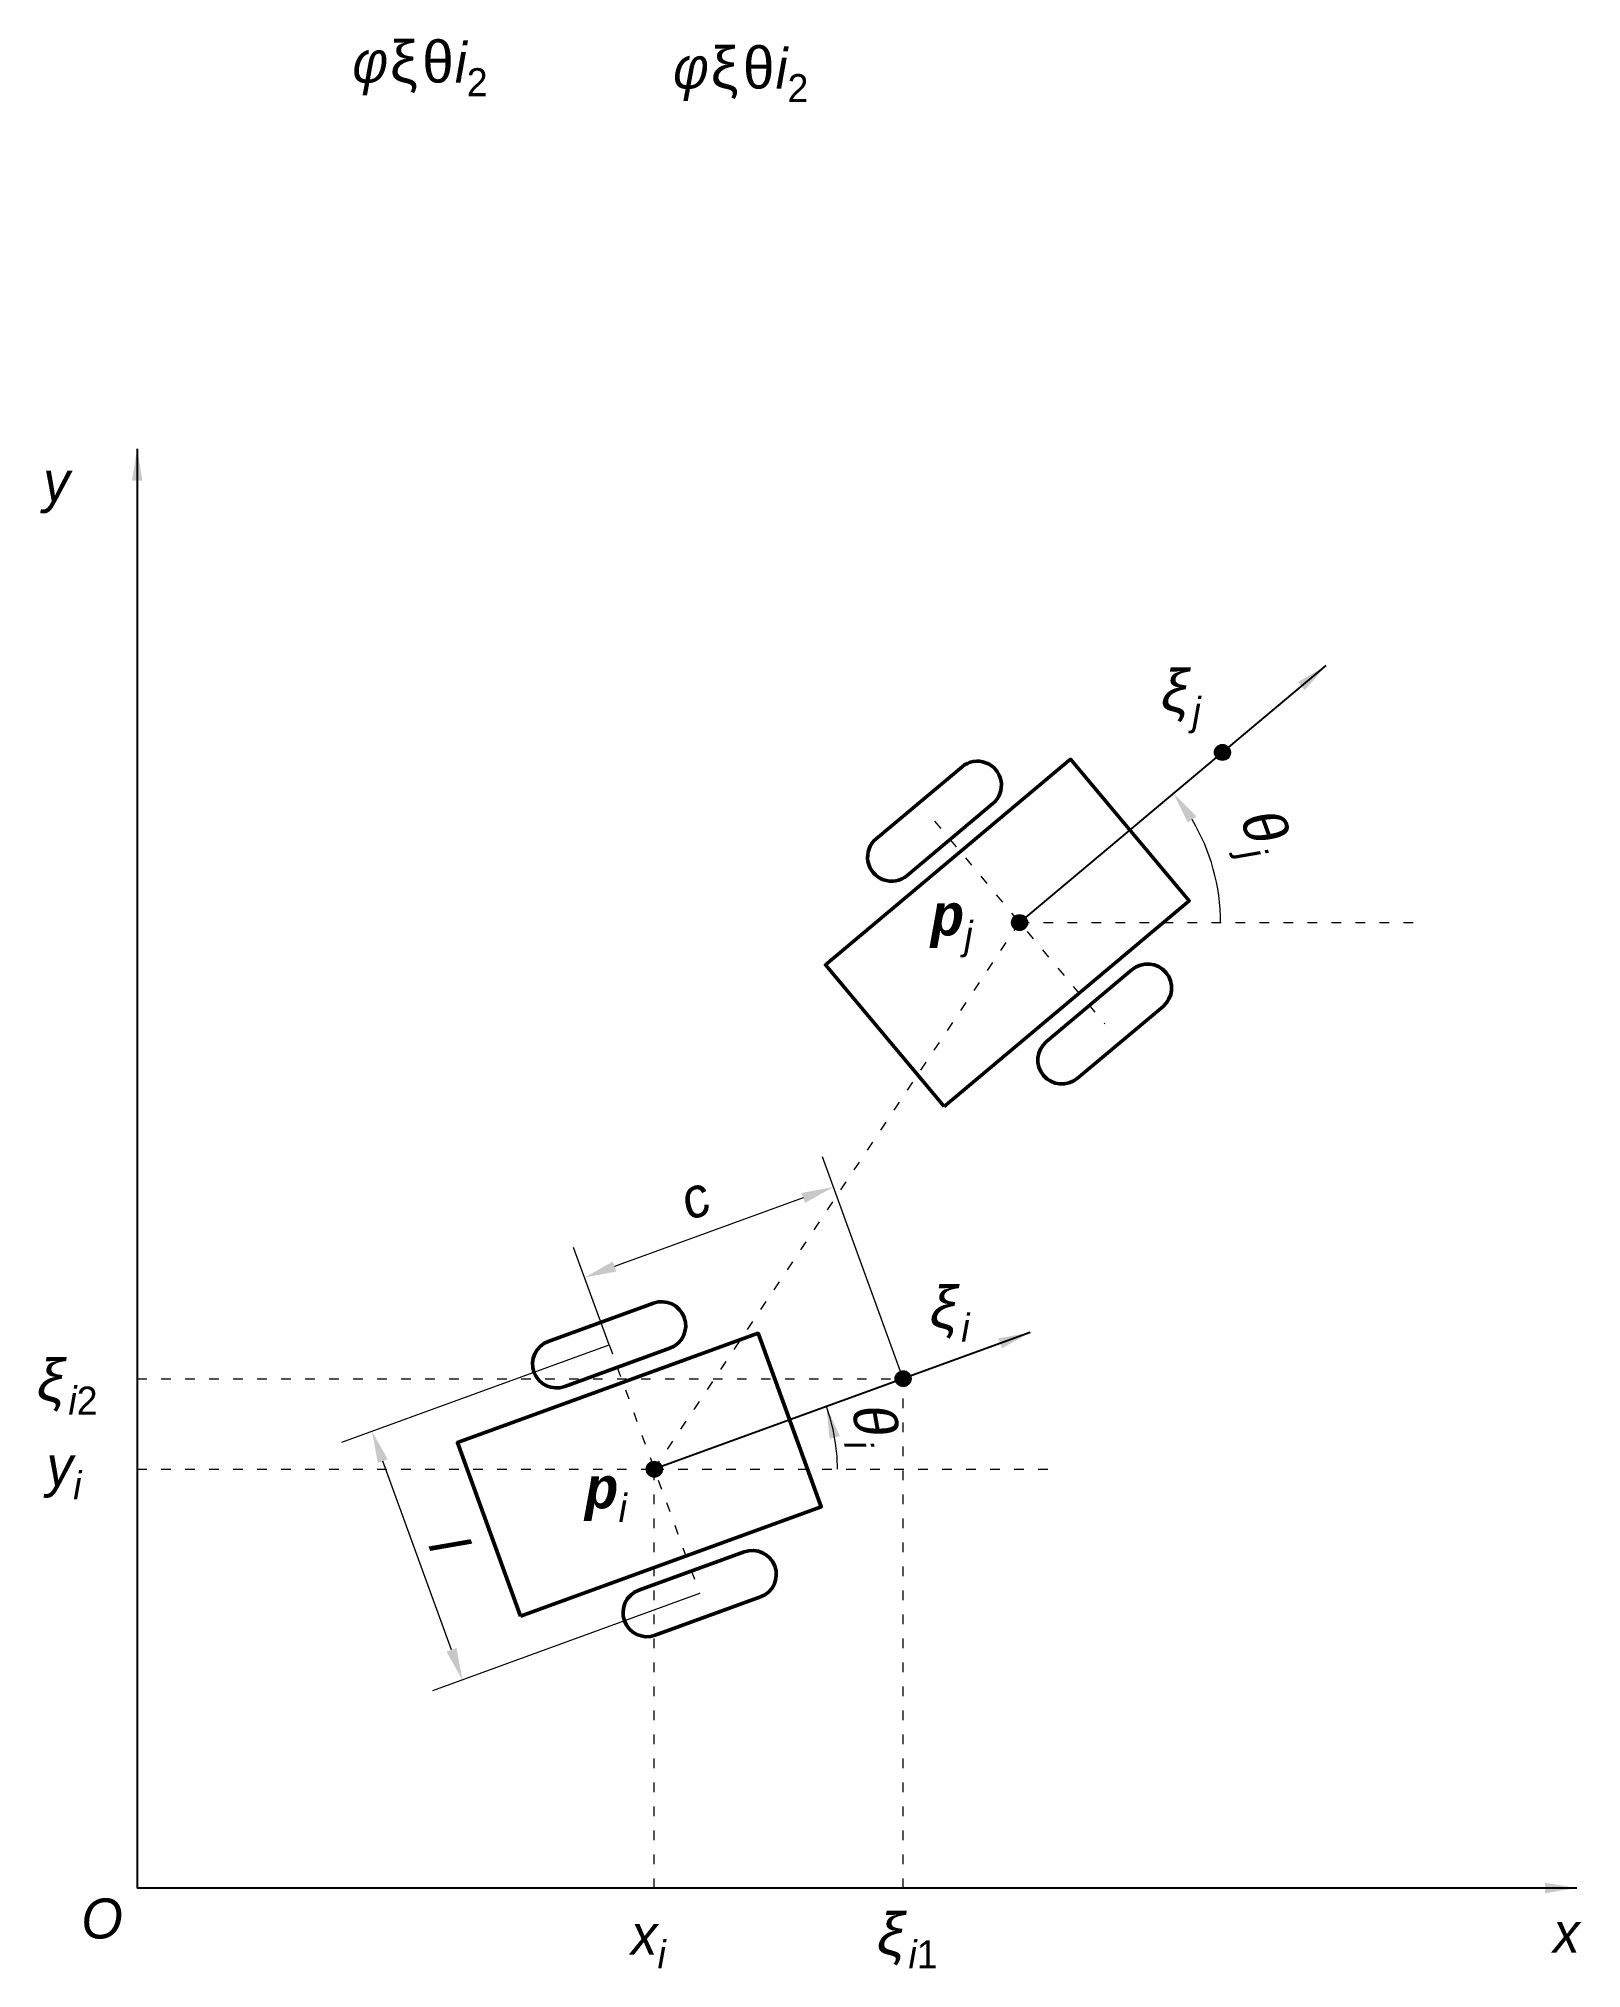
# Model space of a CAD drawing. Header units: inches. Extents: x -603 to 1326, y -441 to 1973.
import ezdxf

# ---------------------------------------------------------------- set-up
doc = ezdxf.new("R2010")
doc.units = ezdxf.units.IN
doc.header["$MEASUREMENT"] = 0
doc.linetypes.add('ACAD_ISO03W100', pattern=[30, 12, -18])
for name, color, linetype, lineweight in [('annotation', 7, 'ACAD_ISO03W100', 20), ('arrow', 7, 'Continuous', 20), ('object', 7, 'Continuous', 50)]:
    doc.layers.add(name, color=color, linetype=linetype, lineweight=lineweight)
doc.styles.get("Standard").update_dxf_attribs({"font": 'arial.ttf'})
doc.dimstyles.get("Standard").update_dxf_attribs({"dimtxt": 0.18, "dimasz": 0.18, "dimexe": 0.18, "dimexo": 0.0625, "dimgap": 0.09, "dimtad": 0, "dimtih": 1, "dimtoh": 1, "dimdec": 4, "dimzin": 0, "dimdsep": 46, "dimtxsty": 'Standard', "dimcen": 0.09, "dimadec": 0, "dimazin": 0, "dimtfac": 1, "dimtdec": 4, "dimtofl": 0, "dimtmove": 0, "dimatfit": 3, "dimfxl": 1, "dimtolj": 1, "dimtzin": 0, "dimarcsym": 0})

msp = doc.modelspace()

# ---------------------------------------------------------------- hatches: boundary and pattern name
at = {"layer": 'arrow'}
h = msp.add_hatch(color=256, dxfattribs=at)
h.dxf.hatch_style = 1
h.paths.add_polyline_path([(867.5, 1080.2, 1), (887.5, 1080.2, 1)])
h = msp.add_hatch(color=256, dxfattribs=at)
h.dxf.hatch_style = 1
h.paths.add_polyline_path([(613.9, 867.4, 1), (633.9, 867.4, 1)])
h = msp.add_hatch(color=256, dxfattribs=at)
h.dxf.hatch_style = 1
h.paths.add_polyline_path([(468.3, 297, 1), (488.3, 297, 1)])
h = msp.add_hatch(color=256, dxfattribs=at)
h.dxf.hatch_style = 1
h.paths.add_polyline_path([(157.2, 183.8, 1), (177.2, 183.8, 1)])

# ---------------------------------------------------------------- linework, layer by layer
at = {"layer": 'annotation'}
for p, q in [((517.5, 994.2), (730.3, 740.6)), ((167.2, 183.8), (623.9, 867.4)), ((623.9, 867.4), (1126.4, 867.4)), ((110.6, 339.3), (223.8, 28.3)), ((-479.4, 297), (478.3, 297)), ((478.3, -340), (478.3, 297)), ((-479.4, 183.8), (167.2, 183.8)), ((167.2, 183.8), (669.7, 183.8)), ((167.2, -340), (167.2, 183.8))]:
    msp.add_line(p, q, dxfattribs=at)
at = {"layer": 'arrow'}
for p, q in [((478.3, 297), (377.3, 574.3)), ((353.4, 523.1), (117.6, 437.2)), ((110.6, 339.3), (66.3, 461.1)), ((-223.5, 217.7), (110.6, 339.3)), ((-86.4, -42.1), (-172.3, 193.8)), ((223.8, 28.3), (-110.3, -93.4))]:
    msp.add_line(p, q, dxfattribs=at)
for centre in [(877.5, 1080.2), (623.9, 867.4), (478.3, 297), (167.2, 183.8)]:
    msp.add_circle(centre, 10, dxfattribs=at)
for centre, radius, end in [((623.9, 867.4), 251.2, 30.8676), ((167.2, 183.8), 228.9, 20)]:
    msp.add_arc(centre, radius, 0, end, dxfattribs=at)
for points in [[(834.1, 992.4), (816.4, 1028.9), (845, 1000.2)], [(351.1, 529.3), (355.7, 516.8), (391, 536.7)], [(119.8, 431), (115.3, 443.5), (80, 423.5)], [(386.3, 221.7), (382.3, 262.1), (399.1, 225.2)], [(-178.5, 191.5), (-166, 196.1), (-185.9, 231.4)], [(-80.1, -39.8), (-92.7, -44.4), (-72.7, -79.7)]]:
    msp.add_solid(points, dxfattribs=at)
at = {"layer": 'object'}
for points in [[(529.6, 637.5), (836, 894.6), (687.6, 1071.6), (381.1, 814.5)], [(0, 0), (375.9, 136.8), (296.9, 353.9), (-79, 217.1)]]:
    msp.add_lwpolyline(points, close=True, dxfattribs=at)
for points in [[(483.2, 926.2), (590.4, 1016.2, 1), (551.9, 1062.2), (444.6, 972.2, 1)], [(696, 672.6), (803.2, 762.6, 1), (764.6, 808.6), (657.4, 718.6, 1)], [(55.1, 287.2), (186.7, 335, 1), (166.1, 391.4), (34.6, 343.5, 1)], [(168.3, -23.9), (299.9, 24, 1), (279.4, 80.4), (147.8, 32.5, 1)]]:
    msp.add_lwpolyline(points, format="xyb", close=True, dxfattribs=at)

# ---------------------------------------------------------------- texts
at = {"layer": 'arrow', "char_height": 50, "width": 76.642, "attachment_point": 1}
for s, insert in [('\\A1;{\\fLucida Console|b0|i1|c0|p49;φ\\fLucida Console|b0|i0|c0|p49;ξθ\\fCMU Serif|b0|i1|c0|p2;i\\fCMU Serif|b0|i0|c0|p2;\\H0.7x;\\S^ 2;}', (-209.2, 1967.9)), ('\\A1;{\\fLucida Console|b0|i1|c0|p49;φ\\fLucida Console|b0|i0|c0|p49;ξθ\\fCMU Serif|b0|i1|c0|p2;i\\fCMU Serif|b0|i0|c0|p2;\\H0.7x;\\S^ 2;}', (191.8, 1960.5)), ('\\A1;{\\fCMU Serif|b0|i1|c0|p2;y}', (-596.9, 1444.1)), ('\\A1;{\\fLucida Console|b0|i1|c0|p49;ξ\\fCMU Serif|b0|i1|c0|p2;\\H0.7x;\\S^ j;}', (797.7, 1181.5)), ('\\A1;{\\fLucida Console|b1|i1|c0|p49;p\\fCMU Serif|b0|i1|c0|p2;\\H0.7x;\\S^ j;}', (512.5, 901.3)), ('\\A1;{\\fLucida Console|b0|i1|c0|p49;ξ\\fCMU Serif|b0|i1|c0|p2;\\H0.7x;\\S^ i;}', (508.6, 410.3)), ('\\A1;{\\fLucida Console|b0|i1|c0|p49;ξ\\fCMU Serif|b0|i1|c0|p2;\\H0.7x;\\S^ i;\\fCMU Serif|b0|i0|c0|p2;\\S^ 2;}', (-607.7, 319.1)), ('\\A1;{\\fCMU Serif|b0|i1|c0|p2;y\\H0.7x;\\S^ i;}', (-592.8, 212.9)), ('\\A1;{\\fLucida Console|b1|i1|c0|p49;p\\fCMU Serif|b0|i1|c0|p2;\\H0.7x;\\S^ i;}', (80.2, 184.8)), ('\\A1;{\\fCMU Serif|b0|i1|c0|p2;O}', (-549.3, -353.1)), ('\\A1;{\\fCMU Serif|b0|i1|c0|p2;x\\H0.7x;\\S^ i;}', (137.8, -373.5)), ('\\A1;{\\fLucida Console|b0|i1|c0|p49;ξ\\fCMU Serif|b0|i1|c0|p2;\\H0.7x;\\S^ i;\\fCMU Serif|b0|i0|c0|p2;\\S^ 1;}', (442.6, -373.5)), ('\\A1;{\\fCMU Serif|b0|i1|c0|p2;x}', (1290.9, -370.8))]:
    msp.add_mtext(s, dxfattribs=dict(at, insert=insert))
for s, insert, rotation in [('\\A1;{\\fLucida Console|b0|i1|c0|p49;θ\\fCMU Serif|b0|i1|c0|p2;\\H0.7x;\\S^ j;}', (945.6, 1015.6), 290), ('\\A1;{\\fCMU Serif|b0|i1|c0|p2;c}', (193.8, 541.4), 20), ('\\A1;{\\fLucida Console|b0|i1|c0|p49;θ\\fCMU Serif|b0|i1|c0|p2;\\H0.7x;\\S^ i;}', (462.9, 270), 280), ('\\A1;{\\fCMU Serif|b0|i1|c0|p2;l}', (-68.5, 105.2), 290)]:
    msp.add_mtext(s, dxfattribs=dict(at, insert=insert, rotation=rotation))

# ---------------------------------------------------------------- leaders
at = {"layer": 'arrow'}
for points in [[(-479.4, 1460), (-479.4, -340)], [(1006.9, 1188.8), (623.9, 867.4)], [(637.1, 354.8), (167.2, 183.8)], [(1320.6, -340), (-479.4, -340)]]:
    msp.add_leader(points, dimstyle='Standard', override={"dimasz": 40, "dimgap": 0.09, "dimtad": 0}, dxfattribs=at)

doc.saveas('drawing.dxf')
